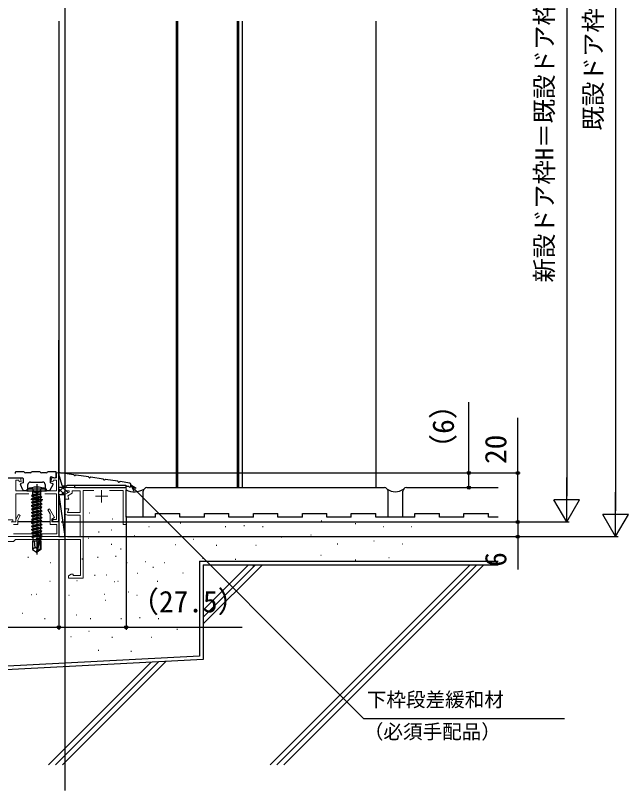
# Model space of a CAD drawing. Units: millimetres, scale not verified. Extents: x -525 to 525, y -783 to 779.
# Drawn here: x -209.2 to 41.2, y -279.7 to 36.8 of the extents above; entities that cross this region are included whole.
import ezdxf
from ezdxf.enums import TextEntityAlignment as Align

# ---------------------------------------------------------------- set-up
doc = ezdxf.new("R2010")
doc.units = ezdxf.units.MM
doc.header["$LTSCALE"] = 4
doc.layers.add('0-2_YKK_11', color=211, linetype='Continuous', lineweight=18)
doc.layers.add('0-3_YKK_11E', color=4, linetype='Continuous', lineweight=18)
for name, color, linetype in [('0-4_YKK_12', 2, 'Continuous'), ('0-5_YKK_13', 4, 'Continuous'), ('0-6_YKK_D', 6, 'Continuous'), ('0-8_YSS_K', 3, 'Continuous'), ('0-9_YSS_KE', 3, 'Continuous')]:
    doc.layers.add(name, color=color, linetype=linetype)
doc.styles.add('ＭＳ ゴシック', font='')
doc.styles.get('ＭＳ ゴシック').set_extended_font_data('MS Gothic')

msp = doc.modelspace()

# ---------------------------------------------------------------- linework, layer by layer
at = {"layer": '0-2_YKK_11'}
for p, q in [((-203, -160.811), (-198, -160.811)), ((-200.5, -158.311), (-200.5, -163.311))]:
    msp.add_line(p, q, dxfattribs=at)
for points in [[(-207.2, -152.011), (-206.816, -153.445), (-207.685, -153.678), (-207.89, -152.911), (-209.1, -152.911), (-209.1, -157.311), (-192.5, -157.311), (-192.5, -152.911), (-193.71, -152.911), (-193.916, -153.678), (-194.785, -153.445), (-194.401, -152.011), (-192.5, -152.011), (-192.5, -150.011), (-191.5, -150.011), (-191.5, -170.011), (-194, -170.011), (-194, -169.011), (-192.5, -169.011), (-192.5, -158.511), (-197.268, -158.511)], [(-216.5, -152.011), (-207.2, -152.011)], [(-203.733, -158.511), (-209.1, -158.511), (-209.1, -170.011), (-210.3, -170.011), (-210.3, -169.211), (-243.9, -169.211), (-244.5, -169.811), (-250.5, -169.811), (-251.1, -169.211), (-255.768, -169.211)]]:
    msp.add_lwpolyline(points, dxfattribs=at)
at = {"layer": '0-2_YKK_11', "color": 190}
for points in [[(-265.5, -176.011), (-191.5, -176.011), (-191.5, -170.011), (-194.3, -170.011), (-194.3, -168.811), (-193.291, -168.228), (-195.321, -164.711), (-196.014, -165.111), (-195.1, -166.693), (-195.1, -171.011), (-192.3, -171.011), (-192.3, -174.811), (-210, -174.811)], [(-210, -171.011), (-208.3, -171.011), (-208.3, -169.226), (-207.253, -167.411), (-207.946, -167.011), (-209.1, -169.011), (-209.1, -170.011), (-211, -170.011)]]:
    msp.add_lwpolyline(points, dxfattribs=at)
at = {"layer": '0-3_YKK_11E'}
for p, q in [((-174, -157.011), (-174, -162.011)), ((-176.5, -159.511), (-171.5, -159.511))]:
    msp.add_line(p, q, dxfattribs=at)
for points in [[(-177.233, -157.211), (-181.6, -157.211), (-181.6, -193.011), (-187.6, -193.011), (-187.6, -192.011), (-186.475, -191.361), (-185.6, -191.361), (-185.6, -191.911), (-182.7, -191.911), (-182.7, -177.211), (-209.2, -177.211), (-210, -178.011), (-216, -178.011), (-216.8, -177.211), (-220.35, -177.211)], [(-189, -166.211), (-189, -164.711), (-187.372, -164.711), (-187.918, -166.211), (-182.8, -166.211), (-182.8, -157.311), (-186.1, -157.311), (-186.1, -158.292), (-187.879, -159.318), (-187.372, -160.711), (-189, -160.711), (-189, -158.811), (-187.3, -157.83), (-187.3, -157.311), (-188.068, -157.311), (-189.541, -156.461), (-189.42, -156.011), (-164, -156.011), (-164, -171.011), (-165.2, -171.011), (-165.2, -157.211), (-170.768, -157.211)], [(-225.65, -177.211), (-233.9, -177.211), (-233.9, -191.211), (-229.4, -191.211), (-229.4, -191.911), (-227, -191.911), (-227, -191.361), (-226.126, -191.361), (-225, -192.011), (-225, -193.011), (-230.5, -193.011), (-230.5, -192.311), (-235, -192.311), (-235, -176.011), (-182.8, -176.011), (-182.8, -167.211), (-188, -167.211)]]:
    msp.add_lwpolyline(points, dxfattribs=at)
msp.add_arc((-188, -166.211), 1, 180.00001, 269.99999, dxfattribs=at)
at = {"layer": '0-4_YKK_12'}
for p, q in [((-189, 481.325), (-189, -279.661)), ((-191.5, 34.489), (-191.5, -150.011)), ((-191.5, 34.489), (-191.5, -95.727)), ((-143.5, 34.489), (-143.5, -156.011)), ((-143, 34.489), (-143, -156.011)), ((-118.6, 34.489), (-118.6, -156.011)), ((-118.1, 34.489), (-118.1, -156.011)), ((-116.6, 34.489), (-116.6, -156.011)), ((-191.5, -170.011), (-191.5, -95.727)), ((-195.1, -170.011), (-208.3, -170.011)), ((-191.5, -170.011), (-194, -170.011))]:
    msp.add_line(p, q, dxfattribs=at)
at = {"layer": '0-5_YKK_13'}
for p, q in [((-209.2, -150.211), (-209.2, -149.711)), ((-205.6, -149.511), (-209, -149.511)), ((-203.1, -150.011), (-205.1, -150.011)), ((-199.1, -149.511), (-202.6, -149.511)), ((-196.6, -150.011), (-198.6, -150.011)), ((-194.9, -154.011), (-194.9, -151.811)), ((-194.497, -151.53), (-193.273, -151.98)), ((-190.19, -155.195), (-191.5, -150.549)), ((-185.382, -150.748), (-190.945, -149.919)), ((-179.382, -151.642), (-184.476, -150.883)), ((-173.382, -152.537), (-178.476, -151.778)), ((-216.5, -152.011), (-206.4, -152.011)), ((-206.18, -156.935), (-207.174, -154.735)), ((-206.1, -154.011), (-207, -154.328)), ((-206.1, -152.311), (-206.1, -154.011)), ((-204.1, -156.811), (-204.1, -154.711)), ((-203.1, -153.711), (-198.1, -153.711)), ((-200.501, -154.656), (-200.501, -183.348)), ((-197.1, -154.711), (-197.1, -156.811)), ((-195.015, -156.953), (-193.836, -154.753)), ((-194.9, -154.011), (-194.001, -154.328)), ((-188.129, -155.014), (-164.129, -155.014)), ((-188.129, -155.114), (-188.129, -155.014)), ((-167.382, -153.431), (-172.476, -152.672)), ((-162.555, -154.15), (-166.476, -153.566)), ((-164.129, -155.014), (-164.129, -156.014)), ((-164.129, -155.114), (-164.129, -155.014)), ((-205.907, -157.111), (-204.4, -157.111)), ((-204.501, -157.311), (-204.422, -156.658)), ((-204.501, -157.311), (-196.501, -157.311)), ((-196.579, -156.658), (-204.422, -156.658)), ((-199.356, -157.714), (-200.501, -158.323)), ((-198.501, -156), (-199.356, -157.714)), ((-198.426, -157.311), (-198.826, -157.711)), ((-198.826, -159.515), (-198.826, -157.711)), ((-196.8, -157.111), (-195.28, -157.111)), ((-196.501, -157.311), (-196.579, -156.658)), ((-188.429, -155.414), (-189.902, -155.414)), ((-163.829, -155.414), (-162.929, -155.414)), ((-202.601, -159.161), (-199.001, -158.561)), ((-199.001, -158.661), (-202.601, -159.261)), ((-202.601, -159.161), (-202.601, -159.261)), ((-202.601, -159.161), (-202.601, -159.261)), ((-202.601, -159.261), (-202.051, -159.579)), ((-202.601, -160.561), (-198.401, -159.861)), ((-202.601, -160.561), (-202.051, -160.244)), ((-202.601, -160.561), (-202.601, -160.661)), ((-202.601, -161.961), (-198.401, -161.261)), ((-198.401, -161.361), (-202.601, -162.061)), ((-199.001, -158.561), (-202.176, -158.855)), ((-202.051, -159.579), (-199.001, -158.661)), ((-198.826, -159.515), (-202.051, -160.244)), ((-202.051, -159.579), (-202.051, -160.244)), ((-198.951, -160.279), (-202.051, -160.979)), ((-198.951, -160.944), (-202.051, -161.644)), ((-198.951, -160.944), (-202.051, -161.644)), ((-202.051, -160.979), (-202.051, -161.644)), ((-199.001, -158.561), (-199.001, -158.661)), ((-198.401, -159.961), (-198.951, -160.279)), ((-198.951, -160.279), (-198.951, -160.944)), ((-198.401, -161.261), (-198.951, -160.944)), ((-198.401, -161.361), (-198.951, -161.679)), ((-198.826, -159.515), (-198.401, -159.861)), ((-198.401, -159.861), (-198.401, -159.961)), ((-198.401, -161.261), (-198.401, -161.361)), ((-202.601, -161.961), (-202.051, -161.644)), ((-202.601, -161.961), (-202.601, -162.061)), ((-202.601, -162.061), (-202.051, -162.379)), ((-202.601, -163.361), (-198.401, -162.661)), ((-198.401, -162.761), (-202.601, -163.461)), ((-202.601, -163.361), (-202.051, -163.044)), ((-202.601, -163.361), (-202.601, -163.461)), ((-202.601, -163.461), (-202.051, -163.779)), ((-202.601, -164.761), (-198.401, -164.061)), ((-202.601, -164.761), (-202.051, -164.444)), ((-200.501, -162.029), (-202.051, -162.379)), ((-198.951, -162.344), (-202.051, -163.044)), ((-202.051, -162.379), (-202.051, -163.044)), ((-200.501, -163.429), (-202.051, -163.779)), ((-198.951, -163.744), (-202.051, -164.444)), ((-202.051, -163.779), (-202.051, -164.444)), ((-198.951, -161.679), (-200.501, -162.029)), ((-198.951, -163.079), (-200.501, -163.429)), ((-198.951, -164.479), (-200.501, -164.829)), ((-198.951, -161.679), (-198.951, -162.344)), ((-198.401, -162.661), (-198.951, -162.344)), ((-198.401, -164.061), (-198.951, -163.744)), ((-198.401, -164.161), (-198.951, -164.479)), ((-198.951, -164.479), (-198.951, -165.144)), ((-198.401, -162.661), (-198.401, -162.761)), ((-198.401, -164.061), (-198.401, -164.161)), ((-202.601, -164.761), (-202.601, -164.861)), ((-202.601, -166.161), (-198.401, -165.461)), ((-198.401, -165.561), (-202.601, -166.261)), ((-202.601, -166.161), (-202.051, -165.844)), ((-202.601, -166.161), (-202.601, -166.261)), ((-202.601, -166.261), (-202.051, -166.579)), ((-202.601, -167.561), (-198.401, -166.861)), ((-202.601, -167.561), (-202.051, -167.244)), ((-202.601, -167.561), (-202.601, -167.661)), ((-200.501, -164.829), (-202.051, -165.179)), ((-198.951, -165.144), (-202.051, -165.844)), ((-202.051, -165.179), (-202.051, -165.844)), ((-200.501, -166.229), (-202.051, -166.579)), ((-198.951, -166.544), (-202.051, -167.244)), ((-202.051, -166.579), (-202.051, -167.244)), ((-200.501, -167.629), (-202.051, -167.979)), ((-198.951, -165.879), (-200.501, -166.229)), ((-198.401, -165.461), (-198.951, -165.144)), ((-198.401, -165.561), (-198.951, -165.879)), ((-198.951, -165.879), (-198.951, -166.544)), ((-198.401, -166.861), (-198.951, -166.544)), ((-198.951, -167.279), (-198.951, -167.944)), ((-198.401, -165.461), (-198.401, -165.561)), ((-198.401, -166.861), (-198.401, -166.961)), ((-202.601, -168.961), (-198.401, -168.261)), ((-198.401, -168.361), (-202.601, -169.061)), ((-202.601, -168.961), (-202.051, -168.644)), ((-202.601, -168.961), (-202.601, -169.061)), ((-202.601, -169.061), (-202.051, -169.379)), ((-202.601, -170.361), (-198.401, -169.661)), ((-198.401, -169.761), (-202.601, -170.461)), ((-202.601, -170.361), (-202.051, -170.044)), ((-202.601, -170.361), (-202.601, -170.461)), ((-202.601, -170.461), (-202.181, -170.704)), ((-198.951, -170.079), (-202.181, -170.704)), ((-198.951, -167.944), (-202.051, -168.644)), ((-202.051, -167.979), (-202.051, -168.644)), ((-200.501, -169.029), (-202.051, -169.379)), ((-198.951, -169.344), (-202.051, -170.044)), ((-202.051, -169.379), (-202.051, -170.044)), ((-202.051, -170.679), (-202.051, -171.444)), ((-198.951, -170.744), (-202.051, -171.444)), ((-198.951, -168.679), (-200.501, -169.029)), ((-198.401, -168.261), (-198.951, -167.944)), ((-198.401, -169.661), (-198.951, -169.344)), ((-198.401, -169.761), (-198.951, -170.079)), ((-198.951, -170.079), (-198.951, -170.744)), ((-198.401, -171.061), (-198.951, -170.744)), ((-198.401, -168.261), (-198.401, -168.361)), ((-198.401, -169.661), (-198.401, -169.761)), ((-202.601, -171.761), (-198.401, -171.061)), ((-198.401, -171.161), (-202.601, -171.861)), ((-202.601, -171.761), (-202.051, -171.444)), ((-202.601, -173.161), (-198.401, -172.461)), ((-198.401, -172.561), (-202.601, -173.261)), ((-202.601, -173.161), (-202.051, -172.844)), ((-202.601, -174.561), (-198.401, -173.861)), ((-198.401, -173.961), (-202.601, -174.661)), ((-198.951, -171.479), (-202.181, -172.104)), ((-198.951, -172.879), (-202.181, -173.504)), ((-202.051, -172.079), (-202.051, -172.844)), ((-198.951, -172.144), (-202.051, -172.844)), ((-202.051, -173.479), (-202.051, -174.244)), ((-198.951, -173.544), (-202.051, -174.244)), ((-198.401, -171.161), (-198.951, -171.479)), ((-198.951, -171.479), (-198.951, -172.144)), ((-198.401, -172.461), (-198.951, -172.144)), ((-198.401, -172.561), (-198.951, -172.879)), ((-198.951, -172.879), (-198.951, -173.544)), ((-198.401, -173.861), (-198.951, -173.544)), ((-198.401, -173.961), (-198.951, -174.279)), ((-198.401, -171.061), (-198.401, -171.161)), ((-198.401, -172.461), (-198.401, -172.561)), ((-198.401, -173.861), (-198.401, -173.961)), ((-202.601, -174.561), (-202.051, -174.244)), ((-202.601, -175.961), (-198.401, -175.261)), ((-198.401, -175.361), (-202.601, -176.061)), ((-202.601, -175.961), (-202.051, -175.644)), ((-198.951, -174.279), (-202.181, -174.904)), ((-198.951, -175.679), (-202.181, -176.304)), ((-202.051, -174.879), (-202.051, -175.644)), ((-198.951, -174.944), (-202.051, -175.644)), ((-202.051, -176.279), (-202.051, -177.911)), ((-200.801, -176.912), (-199.541, -176.702)), ((-199.593, -176.811), (-200.801, -177.012)), ((-199.605, -176.868), (-200.801, -177.012)), ((-200.801, -176.912), (-200.801, -177.012)), ((-199.591, -176.804), (-200.501, -180.805)), ((-199.157, -176.701), (-200.351, -181.949)), ((-199.218, -176.649), (-198.601, -176.546)), ((-199.101, -176.859), (-199.101, -181.106)), ((-198.951, -174.279), (-198.951, -174.944)), ((-198.401, -175.261), (-198.951, -174.944)), ((-198.401, -175.361), (-198.951, -175.679)), ((-198.951, -175.679), (-198.951, -176.344)), ((-198.821, -177.911), (-198.821, -176.773)), ((-198.401, -175.261), (-198.401, -175.361)), ((-202.201, -177.911), (-202.201, -181.266)), ((-199.843, -177.911), (-202.201, -177.911)), ((-201.201, -180.411), (-201.451, -177.911)), ((-198.801, -177.911), (-199.101, -177.911)), ((-198.801, -177.911), (-198.801, -181.266)), ((-201.201, -180.411), (-202.201, -181.266)), ((-202.201, -181.266), (-200.651, -182.311)), ((-200.501, -180.912), (-201.201, -180.411)), ((-200.501, -180.805), (-200.651, -182.311)), ((-200.651, -182.311), (-200.351, -182.311)), ((-200.501, -180.805), (-200.501, -182.311)), ((-199.101, -181.106), (-200.351, -181.949)), ((-198.801, -181.266), (-200.351, -182.311)), ((-200.351, -181.949), (-200.351, -182.311)), ((-198.801, -181.266), (-199.101, -181.106))]:
    msp.add_line(p, q, dxfattribs=at)
for points in [[(-192.6, -151.511), (-192.6, -149.511), (-196.1, -149.511)], [(-185.129, -155.014), (-185.129, -156.014), (-164.129, -156.014)], [(-162.129, -155.414), (-162.129, -154.714), (-162.129, -154.645)], [(-202.601, -159.161), (-202.176, -158.855), (-202.176, -157.711)], [(-202.576, -157.311), (-202.176, -157.711), (-198.826, -157.711)], [(-202.501, -156), (-201.646, -157.714), (-200.501, -158.323)], [(-198.401, -159.961), (-202.601, -160.661), (-202.051, -160.979)], [(-198.401, -164.161), (-202.601, -164.861), (-202.051, -165.179)], [(-198.401, -162.761), (-198.951, -163.079), (-198.951, -163.744)], [(-198.401, -166.961), (-202.601, -167.661), (-202.051, -167.979)], [(-198.401, -166.961), (-198.951, -167.279), (-200.501, -167.629)], [(-198.401, -168.361), (-198.951, -168.679), (-198.951, -169.344)], [(-202.601, -171.761), (-202.601, -171.861), (-202.181, -172.104)], [(-202.601, -173.161), (-202.601, -173.261), (-202.181, -173.504)], [(-202.601, -174.561), (-202.601, -174.661), (-202.181, -174.904)], [(-202.601, -175.961), (-202.601, -176.061), (-202.181, -176.304)], [(-198.601, -176.546), (-198.951, -176.344), (-200.801, -176.912)], [(-198.601, -176.546), (-198.601, -176.646), (-199.134, -176.735)], [(-198.601, -176.646), (-198.821, -176.773), (-199.101, -176.807)]]:
    msp.add_lwpolyline(points, dxfattribs=at)
for centre, radius, start, end in [((-209, -149.711), 0.2, 90, 180), ((-205.1, -149.511), 0.5, 180, 270), ((-203.1, -149.511), 0.5, 270, 0), ((-198.6, -149.511), 0.5, 180, 270), ((-196.6, -149.511), 0.5, 270, 0), ((-194.6, -151.811), 0.3, 69.77782, 180), ((-193.1, -151.511), 0.5, 249.77782, 0), ((-191.019, -150.414), 0.5, 81.52358, 195.74577), ((-185.412, -150.946), 0.2, 15.10176, 81.52358), ((-184.929, -150.816), 0.3, 195.10176, 327.9454), ((-184.505, -151.081), 0.2, 81.52358, 147.9454), ((-179.412, -151.84), 0.2, 15.10176, 81.52358), ((-178.929, -151.71), 0.3, 195.10176, 327.9454), ((-178.505, -151.975), 0.2, 81.52358, 147.9454), ((-206.9, -154.611), 0.3, 109.41229, 204.3074), ((-206.4, -152.311), 0.3, 0, 90), ((-203.1, -154.711), 1, 90, 180), ((-198.1, -154.711), 1, 0, 90), ((-194.1, -154.611), 0.3, 331.80157, 70.58771), ((-173.412, -152.734), 0.2, 15.10176, 81.52358), ((-172.929, -152.604), 0.3, 195.10176, 327.9454), ((-172.505, -152.87), 0.2, 81.52358, 147.9454), ((-167.412, -153.629), 0.2, 15.10176, 81.52358), ((-166.929, -153.498), 0.3, 195.10176, 327.9454), ((-166.505, -153.764), 0.2, 81.52358, 147.9454), ((-162.629, -154.645), 0.5, 0, 81.52358), ((-205.907, -156.811), 0.3, 204.3074, 270), ((-200.501, -165.311), 9.5, 65.61796, 114.38204), ((-204.4, -156.811), 0.3, 270, 0), ((-196.8, -156.811), 0.3, 180, 270), ((-195.28, -156.811), 0.3, 270, 331.80157), ((-189.902, -155.114), 0.3, 195.74577, 270), ((-188.429, -155.114), 0.3, 270, 0), ((-163.829, -155.114), 0.3, 180, 270), ((-162.529, -155.414), 0.4, 180, 0), ((-199.349, -176.859), 0.248, 0, 167.19096)]:
    msp.add_arc(centre, radius, start, end, dxfattribs=at)
at = {"layer": '0-6_YKK_D'}
for p, q in [((35.99, 273.489), (35.99, -165.511)), ((15.99, 263.489), (15.99, -159.511)), ((-190.8, -150.011), (-3.01, -150.011)), ((-190.8, -150.011), (-23.01, -150.011)), ((15.99, -170.011), (15.99, -151.825)), ((-43.01, -156.011), (-23.01, -156.011)), ((35.99, -176.011), (35.99, -157.825)), ((15.99, -170.011), (10.74, -160.918)), ((21.24, -160.918), (10.74, -160.918)), ((15.99, -170.011), (21.24, -160.918)), ((-163.999, -167.62), (-163.999, -214.011)), ((35.99, -176.011), (30.74, -166.918)), ((41.24, -166.918), (30.74, -166.918)), ((35.99, -176.011), (41.24, -166.918)), ((-190.5, -170.011), (-3.01, -170.011)), ((-190.5, -170.011), (16.99, -170.011)), ((-190.5, -170.011), (-3.01, -170.011)), ((-191.5, -177.011), (-191.5, -214.011)), ((-188, -176.011), (36.99, -176.011)), ((-188, -176.011), (-3.01, -176.011)), ((-272.5, -213.011), (-191.5, -213.011))]:
    msp.add_line(p, q, dxfattribs=at)
for points in [[(-24.01, -156.011), (-24.01, -150.011), (-24.01, -121.07)], [(-4.01, -170.011), (-4.01, -150.011), (-4.01, -127.507)], [(-159.843, -156.384), (-162.129, -155.064), (-160.809, -157.35)], [(-162.129, -155.064), (-160.326, -156.867), (-66.974, -250.219), (15.046, -250.219)], [(-4.01, -170.011), (-4.01, -176.011), (-4.01, -189.379)], [(-191.5, -213.011), (-163.999, -213.011), (-116.608, -213.011)]]:
    msp.add_lwpolyline(points, dxfattribs=at)
for centre in [(-24.01, -150.011), (-4.01, -150.011), (-24.01, -156.011), (-4.01, -170.011), (-4.01, -176.011), (-191.5, -213.011), (-191.5, -213.011), (-163.999, -213.011)]:
    msp.add_circle(centre, 0.637, dxfattribs=at)
at = {"layer": '0-8_YSS_K'}
for p, q in [((-62, 34.489), (-62, -156.011)), ((-189.2, -156.011), (-191.5, -156.011)), ((-191.5, -157.756), (-189.755, -156.011)), ((-189.027, -158.984), (-191.5, -156.511)), ((-190.483, -158.984), (-188.539, -157.04)), ((-189.497, -156.269), (-189.755, -156.011)), ((-187.704, -158.063), (-188.984, -156.783)), ((-163.999, -168.011), (-163.999, -156.919)), ((-163.999, -168.011), (-163.999, -156.919)), ((-191.272, -158.984), (-191.5, -158.756)), ((-191.5, -158.984), (-189, -176.011)), ((-179.117, -166.305), (-178.917, -166.305)), ((-152.002, -166.511), (-142.002, -166.511)), ((-152.002, -168.011), (-152.002, -166.511)), ((-132.002, -166.511), (-122.002, -166.511)), ((-132.002, -168.011), (-132.002, -166.511)), ((-122.002, -168.011), (-122.002, -166.511)), ((-112.002, -166.511), (-102.002, -166.511)), ((-112.002, -168.011), (-112.002, -166.511)), ((-102.002, -168.011), (-102.002, -166.511)), ((-82.002, -168.011), (-82.002, -166.511)), ((-82.002, -168.011), (-82.002, -166.511)), ((-62.002, -168.011), (-62.002, -166.511)), ((-46.001, -166.511), (-36.001, -166.511)), ((-46.001, -168.011), (-46.001, -166.511)), ((-36.001, -168.011), (-36.001, -166.511)), ((-26.001, -166.511), (-16.001, -166.511)), ((-26.001, -168.011), (-26.001, -166.511)), ((-169.628, -168.774), (-169.428, -168.774)), ((-152.002, -168.011), (-163.999, -168.011)), ((-141.86, -170.323), (-141.66, -170.323)), ((-112.002, -168.011), (-122.002, -168.011)), ((-92.002, -168.011), (-102.002, -168.011)), ((-84.268, -169.498), (-84.068, -169.498)), ((-72.002, -168.011), (-82.002, -168.011)), ((-72.002, -168.011), (-82.002, -168.011)), ((-70.421, -170.615), (-70.221, -170.615)), ((-46.001, -168.011), (-62.002, -168.011)), ((-26.001, -168.011), (-36.001, -168.011)), ((-170.147, -173.186), (-169.947, -173.186)), ((-154.731, -171.842), (-154.531, -171.842)), ((-123.497, -171.885), (-123.297, -171.885)), ((-115.882, -171.423), (-115.682, -171.423)), ((-108.266, -171.885), (-108.066, -171.885)), ((-58.998, -171.885), (-58.798, -171.885)), ((-47.575, -171.885), (-47.375, -171.885)), ((-179.564, -176.573), (-179.364, -176.573)), ((-175.224, -174.1), (-175.024, -174.1)), ((-160.659, -175.655), (-160.459, -175.655)), ((-136.677, -177.037), (-136.477, -177.037)), ((-100.651, -176.154), (-100.451, -176.154)), ((-88.609, -175.286), (-88.409, -175.286)), ((-170.076, -179.043), (-169.876, -179.043)), ((-143.982, -179.22), (-143.782, -179.22)), ((-127.189, -179.506), (-126.989, -179.506)), ((-111.074, -179.5), (-110.874, -179.5)), ((-77.757, -179.009), (-77.557, -179.009)), ((-62.805, -177.692), (-62.605, -177.692)), ((-51.125, -179.012), (-50.925, -179.012)), ((-166.255, -180.981), (-166.055, -180.981)), ((-204.148, -184.345), (-203.948, -184.345)), ((-194.947, -186.526), (-194.747, -186.526)), ((-182.076, -185.008), (-181.876, -185.008)), ((-175.672, -184.369), (-175.472, -184.369)), ((-168.329, -184.044), (-168.129, -184.044)), ((-163.713, -186.569), (-163.513, -186.569)), ((-156.098, -186.107), (-155.898, -186.107)), ((-148.482, -186.569), (-148.282, -186.569)), ((-132.785, -184.832), (-132.585, -184.832)), ((-119.42, -185.231), (-119.22, -185.231)), ((-94.927, -186.018), (-94.727, -186.018)), ((-84.49, -183.543), (-84.29, -183.543)), ((-70.421, -185.5), (-70.221, -185.5)), ((-56.729, -184.5), (-56.529, -184.5)), ((-153.064, -188.515), (-152.864, -188.515)), ((-132.499, -187.511), (-92.965, -187.511)), ((-113.998, -187.511), (-132.499, -206.012)), ((-111.17, -187.511), (-132.499, -208.841)), ((-108.341, -187.511), (-132.499, -211.669)), ((-112.218, -187.875), (-112.018, -187.875)), ((-23.488, -187.511), (-105.201, -269.224)), ((-20.66, -187.511), (-102.372, -269.224)), ((-17.831, -187.511), (-99.544, -269.224)), ((-94.666, -187.511), (-12.002, -187.511)), ((-176.893, -191.721), (-176.693, -191.721)), ((-172.021, -191.666), (-171.821, -191.666)), ((-159.359, -190.926), (-159.159, -190.926)), ((-140.867, -190.838), (-140.667, -190.838)), ((-195.184, -194.191), (-194.984, -194.191)), ((-184.198, -193.904), (-183.998, -193.904)), ((-168.776, -194.313), (-168.576, -194.313)), ((-167.405, -194.191), (-167.205, -194.191)), ((-151.29, -194.184), (-151.09, -194.184)), ((-163.051, -198.547), (-162.851, -198.547)), ((-202.848, -199.616), (-202.648, -199.616)), ((-200.78, -199.517), (-200.579, -199.517)), ((-187.415, -199.915), (-187.215, -199.915)), ((-173.001, -199.517), (-172.801, -199.517)), ((-172.468, -201.935), (-172.268, -201.935)), ((-159.636, -199.915), (-159.436, -199.915)), ((-206.54, -207.237), (-206.34, -207.237)), ((-184.468, -207.9), (-184.268, -207.9)), ((-197.34, -209.418), (-197.14, -209.418)), ((-178.653, -209.461), (-178.453, -209.461)), ((-166.105, -209.461), (-165.905, -209.461)), ((-158.49, -208.999), (-158.29, -208.999)), ((-150.875, -209.461), (-150.675, -209.461)), ((-179.285, -214.613), (-179.085, -214.613)), ((-143.26, -213.73), (-143.06, -213.73)), ((-186.59, -216.796), (-186.39, -216.796)), ((-169.797, -217.083), (-169.597, -217.083)), ((-153.682, -217.076), (-153.482, -217.076)), ((-175.393, -222.409), (-175.193, -222.409)), ((-162.028, -222.807), (-161.828, -222.807)), ((-153.779, -227.292), (-195.71, -269.224)), ((-150.794, -227.136), (-192.882, -269.224)), ((-147.809, -226.979), (-190.054, -269.224))]:
    msp.add_line(p, q, dxfattribs=at)
msp.add_lwpolyline([(-189, -158.984), (-191.5, -158.984), (-191.5, -176.011), (-189, -176.011)], close=True, dxfattribs=at)
for points in [[(-132.002, -168.011), (-142.002, -168.011), (-142.002, -166.511)], [(-92.002, -168.011), (-92.002, -166.511), (-82.002, -166.511)], [(-72.002, -168.011), (-72.002, -166.511), (-62.002, -166.511)], [(-12.002, -168.011), (-16.001, -168.011), (-16.001, -166.511)], [(-132.499, -187.511), (-132.499, -226.177), (-353.657, -237.767)]]:
    msp.add_lwpolyline(points, dxfattribs=at)
for centre, radius, start, end in [((-160.655, -149.992), 7.692, 244.23156, 301.2405), ((-54.002, -152.14), 5.543, 233.02901, 306.97099)]:
    msp.add_arc(centre, radius, start, end, dxfattribs=at)
at = {"layer": '0-9_YSS_KE'}
for p, q in [((-156.999, -168.011), (-156.999, -157.511)), ((-155.499, -156.011), (-58.502, -156.011)), ((-57.002, -168.011), (-57.002, -157.511)), ((-51.002, -168.011), (-51.002, -157.511)), ((-49.502, -156.011), (-12.002, -156.011)), ((-133.999, -186.011), (-12.002, -186.011))]:
    msp.add_line(p, q, dxfattribs=at)
msp.add_lwpolyline([(-133.999, -186.011), (-133.999, -224.753), (-353.657, -236.265)], dxfattribs=at)
for centre, start, end in [((-155.499, -157.511), 90, 180), ((-58.502, -157.511), 0, 90), ((-49.502, -157.511), 90, 180)]:
    msp.add_arc(centre, 1.5, start, end, dxfattribs=at)

# ---------------------------------------------------------------- texts
at = {"layer": '0-6_YKK_D', "style": 'ＭＳ ゴシック'}
for s, height, p in [('新設ドア枠H＝既設ドア枠開口高KH－16', 7.331, (12.683, -72.301)), ('既設ドア枠開口高KH', 7.331, (32.683, -10.244)), ('（6）', 8.798, (-27.442, -146.048)), ('20', 8.798, (-6.01, -146.348)), ('6', 8.798, (-6.01, -188.334))]:
    msp.add_text(s, height=height, rotation=90, dxfattribs=at).set_placement(p, align=Align.BOTTOM_LEFT)
for s, height, p in [('（27.5）', 8.798, (-162.586, -209.579)), ('下枠段差緩和材', 5.865, (-65.681, -247.233)), ('（必須手配品）', 5.865, (-66.908, -260.314))]:
    msp.add_text(s, height=height, dxfattribs=at).set_placement(p, align=Align.BOTTOM_LEFT)

doc.saveas('drawing.dxf')
